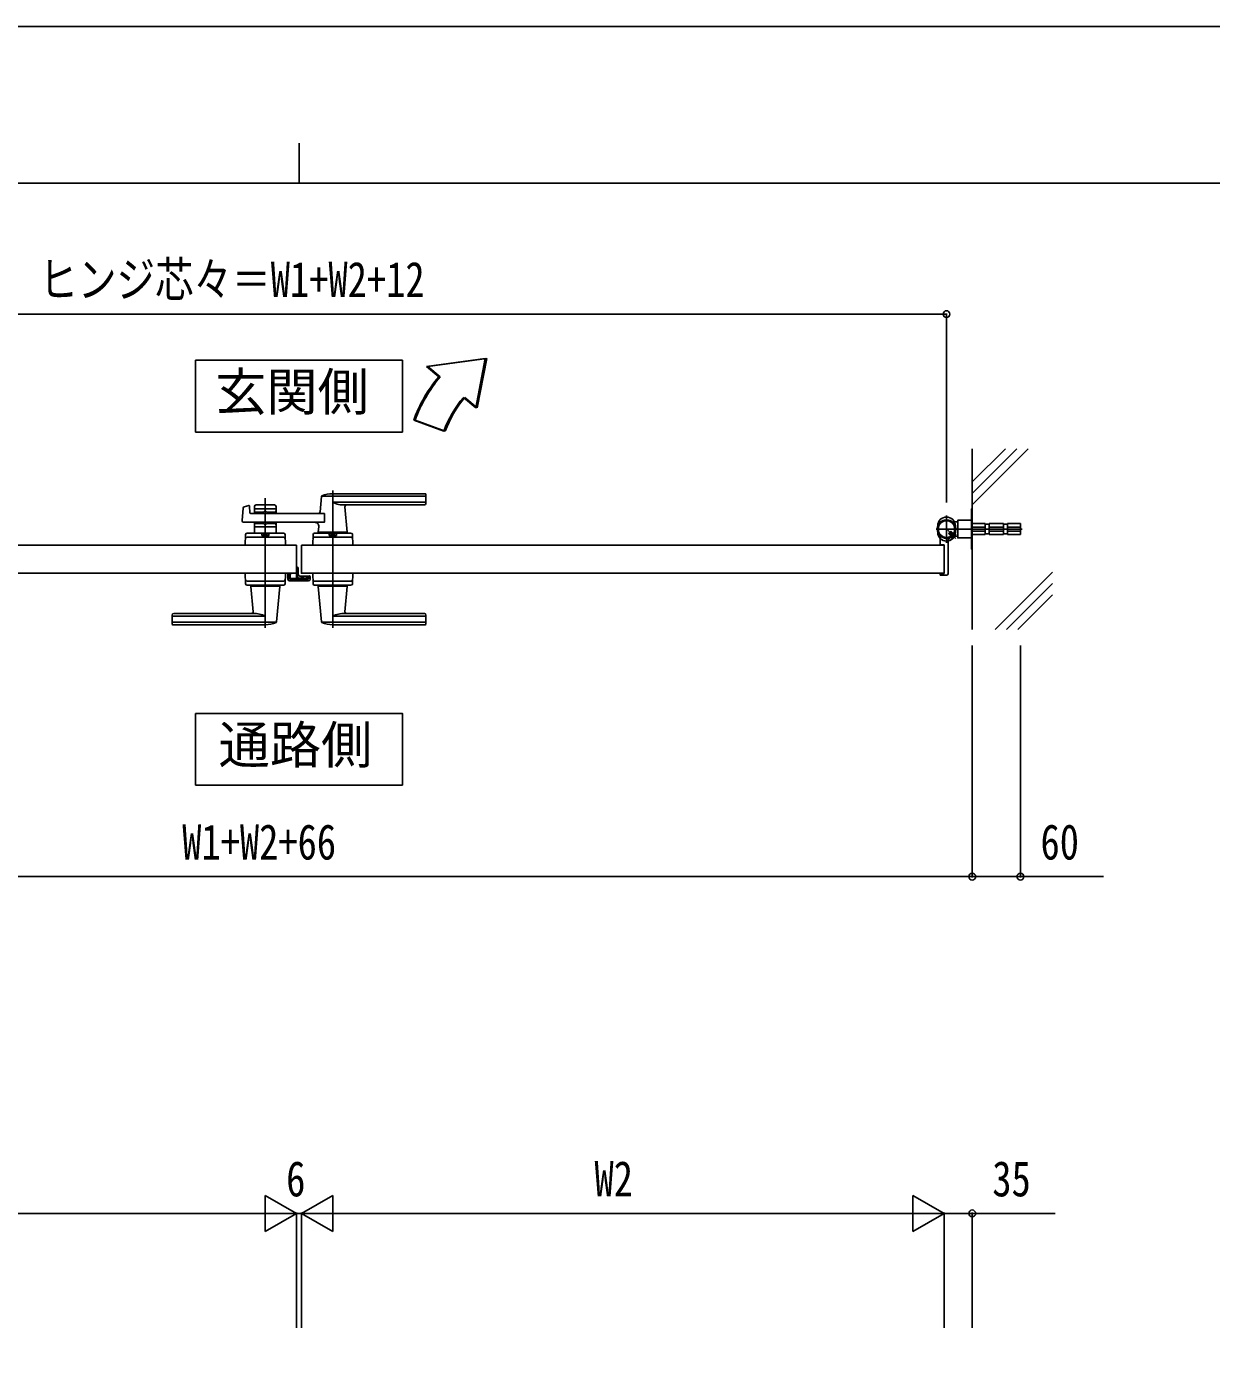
# Model space of a CAD drawing. Units: millimetres, scale not verified. Extents: x -4205 to 4205, y -2970 to 2970.
# Drawn here: x -344 to 1131, y 1319 to 2970 of the extents above; entities that cross this region are included whole.
import ezdxf
from ezdxf.enums import TextEntityAlignment as Align

# ---------------------------------------------------------------- set-up
doc = ezdxf.new("R2010")
doc.units = ezdxf.units.MM
doc.header["$LTSCALE"] = 10
for name, color, linetype in [('0-1_USER1', 3, 'Continuous'), ('0-2_YKK_12', 2, 'Continuous'), ('0-3_YKK_13', 4, 'Continuous'), ('0-4_YKK_A1', 4, 'Continuous'), ('0-5_YKK_D', 6, 'Continuous'), ('0-6_YKK_ZWAK', 7, 'Continuous'), ('0-7_YSS_K', 3, 'Continuous')]:
    doc.layers.add(name, color=color, linetype=linetype)
doc.styles.add('ＭＳ ゴシック', font='')
doc.styles.get('ＭＳ ゴシック').set_extended_font_data('MS Gothic')

msp = doc.modelspace()

# ---------------------------------------------------------------- linework, layer by layer
at = {"layer": '0-1_USER1'}
for points in [[(-133.78, 2554.58), (-133.78, 2465.33), (123.82, 2465.33), (123.82, 2554.58)], [(-133.78, 2115.14), (-133.78, 2025.89), (123.82, 2025.89), (123.82, 2115.14)]]:
    msp.add_lwpolyline(points, close=True, dxfattribs=at)
at = {"layer": '0-2_YKK_12'}
for p, q in [((-46.98, 2221.55), (-46.98, 2383.1)), ((37.02, 2392.55), (37.02, 2221.55))]:
    msp.add_line(p, q, dxfattribs=at)
at = {"layer": '0-3_YKK_13'}
for p, q in [((-7.93, 2319.55), (-7.98, 2319.55)), ((-7.93, 2297.35), (-7.93, 2319.55)), ((-7.43, 2297.35), (-7.93, 2297.35)), ((-5.93, 2288.15), (-5.93, 2295.85)), ((-18.83, 2289.55), (-18.83, 2282.14)), ((-17.33, 2289.55), (-18.83, 2289.55)), ((-16.84, 2280.14), (6.98, 2280.14)), ((-7.93, 2294.85), (-7.93, 2290.55)), ((-2.93, 2286.15), (-3.93, 2286.15)), ((6.87, 2286.1), (-2.43, 2286.1)), ((7.47, 2286.25), (7.37, 2286.15)), ((7.98, 2286.25), (7.47, 2286.25)), ((8.97, 2282.14), (8.97, 2285.25))]:
    msp.add_line(p, q, dxfattribs=at)
for centre, radius, start, end in [((-7.43, 2295.85), 1.5, 0, 90), ((-8.43, 2294.85), 0.5, 0, 25.84591), ((-8.93, 2290.55), 1, 341.80235, 0)]:
    msp.add_arc(centre, radius, start, end, dxfattribs=at)
for centre, major_axis, ratio, start_param, end_param in [((-16.83, 2282.15), (1.42, 1.42), 0.997265, 2.357564, 3.9256213), ((-3.93, 2288.15), (0, -2), 0.99863, 4.712389, 6.2831853), ((-2.43, 2286.12), (-0.5, 0), 0.052408, 6.2831853, 7.8539816), ((6.87, 2286.12), (-0.5, 0), 0.052408, 1.5707963, 3.1415927), ((6.97, 2282.15), (-1.42, 1.42), 0.997265, 2.357564, 3.9256213), ((7.97, 2285.25), (-0.709, -0.709), 0.997265, 2.357564, 3.9256213)]:
    msp.add_ellipse(centre, major_axis=major_axis, ratio=ratio, start_param=start_param, end_param=end_param, dxfattribs=at)
at = {"layer": '0-4_YKK_A1'}
for p, q in [((226.88, 2557.05), (153.67, 2547.04)), ((168.99, 2534.18), (153.67, 2547.04)), ((228.65, 2557.05), (155.44, 2547.04)), ((170.76, 2534.18), (155.44, 2547.04)), ((226.88, 2557.05), (214.95, 2495.62)), ((228.65, 2557.05), (216.73, 2495.62)), ((214.95, 2495.62), (199.63, 2508.47)), ((216.73, 2495.62), (201.4, 2508.47)), ((137.73, 2480.05), (175.32, 2466.37)), ((139.51, 2480.05), (177.09, 2466.37)), ((22.97, 2384.93), (21.27, 2365.86)), ((152.02, 2385.53), (23.23, 2385.53)), ((152.02, 2388.55), (37.02, 2388.55)), ((153.02, 2376.55), (153.02, 2387.55)), ((-75.81, 2355.21), (-74.59, 2370.61)), ((-73.08, 2372.4), (-67.66, 2373.75)), ((-66.42, 2372.83), (-66.03, 2365)), ((26.58, 2364.05), (-65.03, 2364.05)), ((-60.48, 2372.55), (-60.48, 2364.05)), ((-33.48, 2369.55), (-60.48, 2369.55)), ((-58.48, 2374.55), (-35.48, 2374.55)), ((-49.4, 2365.55), (-58.48, 2365.55)), ((-47.34, 2367.19), (-48.69, 2365.84)), ((-46.63, 2367.19), (-45.28, 2365.84)), ((-35.48, 2365.55), (-44.57, 2365.55)), ((-33.48, 2372.55), (-33.48, 2364.05)), ((152.02, 2377.88), (37.02, 2377.88)), ((151.02, 2374.55), (52, 2374.55)), ((52.19, 2372.36), (54.99, 2340.87)), ((-60.48, 2353.05), (-60.48, 2339.55)), ((-33.48, 2347.55), (-60.48, 2347.55)), ((-49.4, 2351.55), (-58.48, 2351.55)), ((-47.34, 2349.9), (-48.69, 2351.26)), ((-46.63, 2349.9), (-45.28, 2351.26)), ((-35.48, 2351.55), (-44.57, 2351.55)), ((-33.48, 2353.05), (-33.48, 2339.55)), ((19.65, 2347.6), (19.05, 2340.86)), ((790.02, 2340.55), (790.02, 2348.55)), ((801.02, 2327.55), (801.02, 2361.55)), ((801.02, 2331.55), (801.02, 2357.55)), ((801.02, 2331.55), (801.02, 2357.55)), ((812.02, 2340.55), (812.02, 2348.55)), ((815.02, 2353.55), (812.51, 2353.55)), ((849.02, 2351.3), (833.02, 2351.3)), ((849.02, 2347.1), (833.02, 2347.1)), ((849.02, 2351.3), (849.02, 2337.8)), ((854.02, 2350.55), (849.02, 2350.55)), ((854.02, 2337.8), (854.02, 2351.3)), ((872.02, 2351.3), (854.02, 2351.3)), ((872.02, 2347.1), (854.02, 2347.1)), ((872.02, 2337.8), (872.02, 2351.3)), ((877.02, 2350.55), (872.02, 2350.55)), ((877.02, 2337.8), (877.02, 2351.3)), ((893.02, 2347.1), (877.02, 2347.1)), ((-71.54, 2337.61), (-71.98, 2324.55)), ((-69.71, 2334.55), (-24.25, 2334.55)), ((-24.41, 2339.55), (-69.55, 2339.55)), ((-60.48, 2339.55), (-33.48, 2339.55)), ((-51.48, 2336.75), (-51.48, 2339.55)), ((-51.48, 2336.75), (-42.48, 2336.75)), ((-22.42, 2337.61), (-21.98, 2324.55)), ((12.46, 2337.61), (12.02, 2324.55)), ((59.75, 2334.55), (14.29, 2334.55)), ((59.59, 2339.55), (14.45, 2339.55)), ((55.02, 2340.54), (19.02, 2340.54)), ((19.02, 2339.55), (19.02, 2340.54)), ((54.69, 2340.54), (19.35, 2340.54)), ((22.02, 2340.54), (19.85, 2340.54)), ((32.52, 2336.75), (32.52, 2339.55)), ((54.69, 2340.54), (52.02, 2340.54)), ((55.02, 2339.55), (55.02, 2340.54)), ((61.58, 2337.61), (62.02, 2324.55)), ((788.02, 2344.55), (814.02, 2344.55)), ((788.02, 2344.55), (814.02, 2344.55)), ((895.02, 2344.55), (788.02, 2344.55)), ((793.02, 2325.35), (793.02, 2334.39)), ((793.02, 2325.35), (793.02, 2334.39)), ((812.57, 2333), (802.51, 2343.05)), ((803.02, 2329.61), (803.02, 2289.05)), ((803.02, 2329.61), (803.02, 2289.05)), ((806.32, 2342.07), (803.49, 2339.24)), ((803.49, 2339.24), (806.91, 2335.83)), ((803.96, 2339.71), (807.44, 2336.23)), ((805.86, 2341.61), (809.34, 2338.13)), ((809.73, 2338.66), (806.32, 2342.07)), ((807.44, 2336.23), (808.2, 2335.47)), ((809.34, 2338.13), (810.1, 2337.37)), ((815.02, 2335.55), (812.51, 2335.55)), ((833.02, 2342), (849.02, 2342)), ((833.02, 2337.8), (849.02, 2337.8)), ((849.02, 2338.55), (854.02, 2338.55)), ((854.02, 2342), (872.02, 2342)), ((854.02, 2337.8), (872.02, 2337.8)), ((872.02, 2338.55), (877.02, 2338.55)), ((877.02, 2342), (893.02, 2342)), ((877.02, 2337.8), (893.02, 2337.8)), ((-21.98, 2324.55), (-71.98, 2324.55)), ((62.02, 2324.55), (12.02, 2324.55)), ((32.27, 2324.55), (41.77, 2324.55)), ((797.72, 2324.85), (793.52, 2324.85)), ((797.72, 2324.85), (793.52, 2324.85)), ((798.02, 2324.55), (798.02, 2289.55)), ((798.02, 2324.55), (798.02, 2289.55)), ((-71.54, 2276.48), (-71.98, 2289.55)), ((-71.98, 2289.55), (-21.98, 2289.55)), ((-69.71, 2279.55), (-24.25, 2279.55)), ((-22.42, 2276.48), (-21.98, 2289.55)), ((12.46, 2276.48), (12.02, 2289.55)), ((62.02, 2289.55), (12.02, 2289.55)), ((59.75, 2279.55), (14.29, 2279.55)), ((61.58, 2276.48), (62.02, 2289.55)), ((793.02, 2288.75), (793.02, 2288.05)), ((793.02, 2288.75), (793.02, 2288.05)), ((797.72, 2289.25), (793.52, 2289.25)), ((797.72, 2289.25), (793.52, 2289.25)), ((801.02, 2287.05), (794.02, 2287.05)), ((801.02, 2287.05), (794.02, 2287.05)), ((-69.55, 2274.55), (-24.41, 2274.55)), ((-64.98, 2274.55), (-64.98, 2273.55)), ((-64.98, 2273.55), (-28.98, 2273.55)), ((-62.15, 2241.73), (-64.96, 2273.22)), ((-32.93, 2229.15), (-29.01, 2273.22)), ((-28.98, 2274.55), (-28.98, 2273.55)), ((59.59, 2274.55), (14.45, 2274.55)), ((19.02, 2274.55), (19.02, 2273.55)), ((55.02, 2273.55), (19.02, 2273.55)), ((22.97, 2229.15), (19.05, 2273.22)), ((52.19, 2241.73), (55, 2273.22)), ((55.02, 2274.55), (55.02, 2273.55)), ((-162.98, 2237.55), (-162.98, 2226.55)), ((-161.98, 2236.22), (-46.98, 2236.22)), ((-160.98, 2239.55), (-61.96, 2239.55)), ((152.02, 2236.22), (37.02, 2236.22)), ((151.02, 2239.55), (52, 2239.55)), ((153.02, 2237.55), (153.02, 2226.55)), ((-161.98, 2228.56), (-33.19, 2228.56)), ((-161.98, 2225.55), (-46.98, 2225.55)), ((152.02, 2228.56), (23.23, 2228.56)), ((152.02, 2225.55), (37.02, 2225.55))]:
    msp.add_line(p, q, dxfattribs=at)
at = {"layer": '0-4_YKK_A1', "color": 7}
for p, q in [((-7.68, 2296.55), (-7.98, 2296.55)), ((-6.68, 2285.35), (-6.68, 2295.55)), ((-16.98, 2289.25), (-16.98, 2283.05)), ((-15.48, 2289.55), (-16.68, 2289.55)), ((-15.98, 2283.35), (-15.98, 2288.25)), ((-15.98, 2282.05), (6.02, 2282.05)), ((-15.68, 2288.55), (-15.48, 2288.55)), ((-8.28, 2283.05), (-15.68, 2283.05)), ((-7.98, 2295.05), (-7.98, 2283.35)), ((-2.28, 2283.35), (-4.68, 2283.35)), ((-1.98, 2284.85), (-1.98, 2283.65)), ((0.22, 2285.85), (-0.98, 2285.85)), ((-0.98, 2283.65), (-0.98, 2284.55)), ((-0.68, 2284.85), (0.22, 2284.85)), ((5.72, 2283.35), (-0.68, 2283.35)), ((0.52, 2285.15), (0.52, 2285.55)), ((4.52, 2285.55), (4.52, 2285.15)), ((6.02, 2285.85), (4.82, 2285.85)), ((4.82, 2284.85), (5.72, 2284.85)), ((6.02, 2284.55), (6.02, 2283.65)), ((7.02, 2283.05), (7.02, 2284.85))]:
    msp.add_line(p, q, dxfattribs=at)
at = {"layer": '0-4_YKK_A1'}
for points in [[(26.58, 2364.05), (26.58, 2353.05), (-73.81, 2353.05)], [(893.02, 2337.8), (893.02, 2351.3), (877.02, 2351.3)], [(-51.48, 2336.75), (-42.48, 2336.75), (-42.48, 2339.55)], [(32.52, 2336.75), (41.52, 2336.75), (41.52, 2339.55)], [(807.74, 2335), (806.68, 2333.94), (807.94, 2333.21)], [(806.91, 2335.83), (807.74, 2335), (810.57, 2337.83), (809.73, 2338.66)], [(809.33, 2333.27), (808.62, 2335.32), (809, 2336.56)], [(812.3, 2336.24), (810.25, 2336.94), (809, 2336.56)], [(810.57, 2337.83), (811.63, 2338.89), (812.35, 2337.63)], [(-7.98, 2324.55), (-7.98, 2289.55), (-807.98, 2289.55)], [(-7.98, 2324.55), (-807.98, 2324.55), (-807.98, 2289.55)], [(-1.98, 2324.55), (-1.98, 2289.55), (798.02, 2289.55)], [(-1.98, 2324.55), (798.02, 2324.55), (798.02, 2289.55)]]:
    msp.add_lwpolyline(points, dxfattribs=at)
for points in [[(833.02, 2319.55), (832.02, 2319.55), (832.02, 2369.55), (833.02, 2369.55)], [(832.02, 2333.55), (832.02, 2355.55), (815.02, 2355.55), (815.02, 2333.55)]]:
    msp.add_lwpolyline(points, close=True, dxfattribs=at)
for radius in [11.5, 11.5, 10.35, 10.35]:
    msp.add_circle((801.02, 2344.55), radius, dxfattribs=at)
for centre, radius, start, end in [((306.88, 2418.48), 180, 140, 160), ((308.65, 2418.48), 180, 140, 160), ((306.88, 2418.48), 140, 140, 160), ((308.65, 2418.48), 140, 140, 160), ((23.96, 2384.86), 1, 113.30607, 174.91858), ((37.02, 2354.55), 34, 90, 113.30607), ((152.02, 2387.55), 1, 0, 90), ((152.02, 2384.53), 1, 0, 90), ((152.02, 2378.88), 1, 270, 0), ((-72.6, 2370.46), 2, 104.03624, 175.49449), ((-67.42, 2372.78), 1, 2.86241, 104.03624), ((-65.03, 2365.05), 1, 182.86241, 270), ((-58.48, 2372.55), 2, 90, 180), ((-58.48, 2367.55), 2, 180, 270), ((-49.4, 2366.55), 1, 270, 315), ((-46.98, 2366.84), 0.5, 45, 135), ((-44.57, 2366.55), 1, 225, 270), ((-35.48, 2372.55), 2, 0, 90), ((-35.48, 2367.55), 2, 270, 0), ((19.28, 2366.04), 2, 270, 354.91858), ((50.81, 2404.52), 30, 242.63879, 272.27092), ((54.18, 2372.55), 2, 90, 185.08142), ((151.02, 2376.55), 2, 270, 0), ((-73.81, 2355.05), 2, 175.49449, 270), ((-58.48, 2349.55), 2, 90, 180), ((-49.4, 2350.55), 1, 45, 90), ((-46.98, 2350.26), 0.5, 225, 315), ((-44.57, 2350.55), 1, 90, 135), ((-35.48, 2349.55), 2, 0, 90), ((14.67, 2348.04), 5, 354.91858, 90), ((801.02, 2344.55), 11.5, 295.10278, 218.01228), ((801.02, 2344.55), 11.5, 295.10278, 218.01228), ((801.02, 2348.55), 11, 0, 180), ((812.51, 2356.55), 3, 214.8499, 270), ((-69.71, 2332.55), 2, 90, 178.09085), ((-69.55, 2337.55), 2, 90, 178.09085), ((-46.98, 2327.14), 10.61, 64.90378, 115.09622), ((-24.41, 2337.55), 2, 1.90915, 90), ((-24.25, 2332.55), 2, 1.90915, 90), ((14.29, 2332.55), 2, 90, 178.09085), ((14.45, 2337.55), 2, 90, 178.09085), ((19.35, 2340.84), 0.3, 174.91858, 270), ((37.02, 2327.14), 10.61, 64.90378, 115.09622), ((54.69, 2340.84), 0.3, 270, 5.08142), ((59.59, 2337.55), 2, 1.90915, 90), ((59.75, 2332.55), 2, 1.90915, 90), ((801.02, 2340.55), 11, 180, 0), ((788.02, 2334.39), 5, 0, 38.01228), ((788.02, 2334.39), 5, 0, 38.01228), ((808.02, 2329.61), 5, 115.10278, 179.99998), ((808.02, 2329.61), 5, 115.10278, 179.99998), ((808.59, 2334.34), 1.3, 240, 300.9647), ((804.63, 2340.94), 9, 300.9647, 329.0353), ((812.51, 2332.55), 3, 90, 145.1501), ((811.23, 2336.98), 1.3, 329.0353, 30), ((793.52, 2325.35), 0.5, 180, 270), ((793.52, 2325.35), 0.5, 180, 270), ((797.72, 2324.55), 0.3, 0, 90), ((797.72, 2324.55), 0.3, 0, 90), ((-69.71, 2281.55), 2, 181.90915, 270), ((-24.25, 2281.55), 2, 270, 358.09085), ((14.29, 2281.55), 2, 181.90915, 270), ((59.75, 2281.55), 2, 270, 358.09085), ((793.52, 2288.75), 0.5, 90, 180), ((793.52, 2288.75), 0.5, 90, 180), ((794.02, 2288.05), 1, 180, 270), ((794.02, 2288.05), 1, 180, 270), ((797.72, 2289.55), 0.3, 270, 0), ((797.72, 2289.55), 0.3, 270, 0), ((801.02, 2289.05), 2, 270, 0), ((801.02, 2289.05), 2, 270, 0), ((-69.55, 2276.55), 2, 181.90915, 270), ((-64.66, 2273.25), 0.3, 90, 185.08142), ((-29.31, 2273.25), 0.3, 354.91858, 90), ((-24.41, 2276.55), 2, 270, 358.09085), ((14.45, 2276.55), 2, 181.90915, 270), ((19.35, 2273.25), 0.3, 90, 185.08142), ((54.7, 2273.25), 0.3, 354.91858, 90), ((59.59, 2276.55), 2, 270, 358.09085), ((-160.98, 2237.55), 2, 90, 180), ((-161.98, 2235.22), 1, 90, 180), ((-161.98, 2229.56), 1, 180, 270), ((-64.15, 2241.55), 2, 270, 5.08142), ((-60.77, 2209.57), 30, 62.63879, 92.27092), ((50.81, 2209.57), 30, 87.72908, 117.36121), ((54.19, 2241.55), 2, 174.91858, 270), ((151.02, 2237.55), 2, 0, 90), ((152.02, 2235.22), 1, 0, 90), ((152.02, 2229.56), 1, 270, 0), ((-161.98, 2226.55), 1, 180, 270), ((-46.98, 2259.55), 34, 270, 293.30607), ((-33.93, 2229.24), 1, 293.30607, 354.91858), ((23.97, 2229.24), 1, 185.08142, 246.69393), ((37.02, 2259.55), 34, 246.69393, 270), ((152.02, 2226.55), 1, 270, 0)]:
    msp.add_arc(centre, radius, start, end, dxfattribs=at)
at = {"layer": '0-4_YKK_A1', "color": 7}
for centre, radius, start, end in [((-7.68, 2295.55), 1, 0, 90), ((-16.68, 2289.25), 0.3, 90.00137, 180), ((-15.98, 2283.05), 1, 180.00137, 270.00137), ((-15.68, 2288.25), 0.3, 90.00137, 180), ((-15.68, 2283.35), 0.3, 180.00137, 270.00137), ((-15.48, 2289.05), 0.5, 0, 90), ((-15.48, 2289.05), 0.5, 270, 0), ((-8.28, 2283.35), 0.3, 270.00137, 0), ((-4.68, 2285.35), 2, 180.00137, 270.00137), ((-2.28, 2283.65), 0.3, 270.00137, 0), ((-0.98, 2284.85), 1, 90, 180), ((-0.68, 2284.55), 0.3, 90.00137, 180.00291), ((-0.68, 2283.65), 0.3, 180.00137, 270.00137), ((0.22, 2285.55), 0.3, 359.99709, 90.00137), ((0.22, 2285.15), 0.3, 270.00137, 0), ((4.82, 2285.55), 0.3, 90.00137, 180), ((4.82, 2285.15), 0.3, 180.00137, 270.00137), ((5.72, 2284.55), 0.3, 0, 90.00137), ((5.72, 2283.65), 0.3, 270.00137, 0), ((6.02, 2284.85), 1, 0, 90), ((6.02, 2283.05), 1, 270, 0)]:
    msp.add_arc(centre, radius, start, end, dxfattribs=at)
at = {"layer": '0-5_YKK_D'}
for p, q in [((-810.98, 2612.05), (801.02, 2612.05)), ((801.02, 2377.55), (801.02, 2613.05)), ((833.02, 2199.55), (833.02, 1911.05)), ((833.02, 2199.55), (833.02, 1911.05)), ((893.02, 2199.55), (893.02, 1911.05)), ((-832.98, 1912.05), (833.02, 1912.05)), ((-7.98, 1492.84), (-46.95, 1515.34)), ((-46.95, 1515.34), (-46.95, 1470.34)), ((-1.98, 1492.84), (36.99, 1515.34)), ((36.99, 1470.34), (36.99, 1515.34)), ((798.02, 1492.84), (759.05, 1515.34)), ((759.05, 1515.34), (759.05, 1470.34)), ((-52.98, 1492.84), (-762.98, 1492.84)), ((-7.98, 1492.84), (-85.92, 1492.84)), ((-7.98, 1492.84), (-46.95, 1470.34)), ((-7.98, 1350.39), (-7.98, 1493.84)), ((-7.98, 1350.39), (-7.98, 1493.84)), ((-1.98, 1492.84), (-7.98, 1492.84)), ((-1.98, 1350.39), (-1.98, 1493.84)), ((-1.98, 1350.39), (-1.98, 1493.84)), ((-1.98, 1492.84), (36.99, 1470.34)), ((-1.98, 1492.84), (75.96, 1492.84)), ((43.02, 1492.84), (753.02, 1492.84)), ((798.02, 1492.84), (720.08, 1492.84)), ((798.02, 1492.84), (759.05, 1470.34)), ((798.02, 1350.39), (798.02, 1493.84)), ((798.02, 1350.39), (798.02, 1493.84)), ((833.02, 1350.39), (833.02, 1493.84))]:
    msp.add_line(p, q, dxfattribs=at)
for points in [[(833.02, 1912.05), (893.02, 1912.05), (996.42, 1912.05)], [(798.02, 1492.84), (833.02, 1492.84), (936.42, 1492.84)]]:
    msp.add_lwpolyline(points, dxfattribs=at)
for centre in [(801.02, 2612.05), (833.02, 1912.05), (833.02, 1912.05), (893.02, 1912.05), (833.02, 1492.84)]:
    msp.add_circle(centre, 4.25, dxfattribs=at)
at = {"layer": '0-6_YKK_ZWAK'}
for p, q in [((-4.98, 2825), (-4.98, 2775)), ((3895.02, 2775), (-3904.98, 2775))]:
    msp.add_line(p, q, dxfattribs=at)
msp.add_lwpolyline([(-4205, -2970), (4205, -2970), (4205, 2970), (-4205, 2970)], close=True, dxfattribs=at)
at = {"layer": '0-7_YSS_K'}
for p, q in [((833.02, 2219.55), (833.02, 2444.55)), ((833.02, 2403.15), (874.42, 2444.55)), ((833.02, 2389.01), (888.56, 2444.55)), ((833.02, 2374.87), (902.7, 2444.55)), ((861.55, 2219.55), (933.02, 2291.02)), ((875.69, 2219.55), (933.02, 2276.88)), ((889.83, 2219.55), (933.02, 2262.74))]:
    msp.add_line(p, q, dxfattribs=at)

# ---------------------------------------------------------------- texts
at = {"layer": '0-1_USER1', "style": 'ＭＳ ゴシック'}
for s, p in [('玄関側', (-109.4, 2478.08)), ('通路側', (-105.07, 2038.64))]:
    msp.add_text(s, height=46.74, dxfattribs=at).set_placement(p, align=Align.BOTTOM_LEFT)
at = {"layer": '0-5_YKK_D', "style": 'ＭＳ ゴシック', "width": 0.8}
for s, p in [('ヒンジ芯々＝W1+W2+12', (-328.18, 2620.05)), ('W1+W2+66', (-150.38, 1920.05)), ('60', (918.02, 1920.05)), ('6', (-20.98, 1500.84)), ('W2', (362.82, 1500.84)), ('35', (858.02, 1500.84))]:
    msp.add_text(s, height=43.99, dxfattribs=at).set_placement(p, align=Align.BOTTOM_LEFT)

doc.saveas('drawing.dxf')
